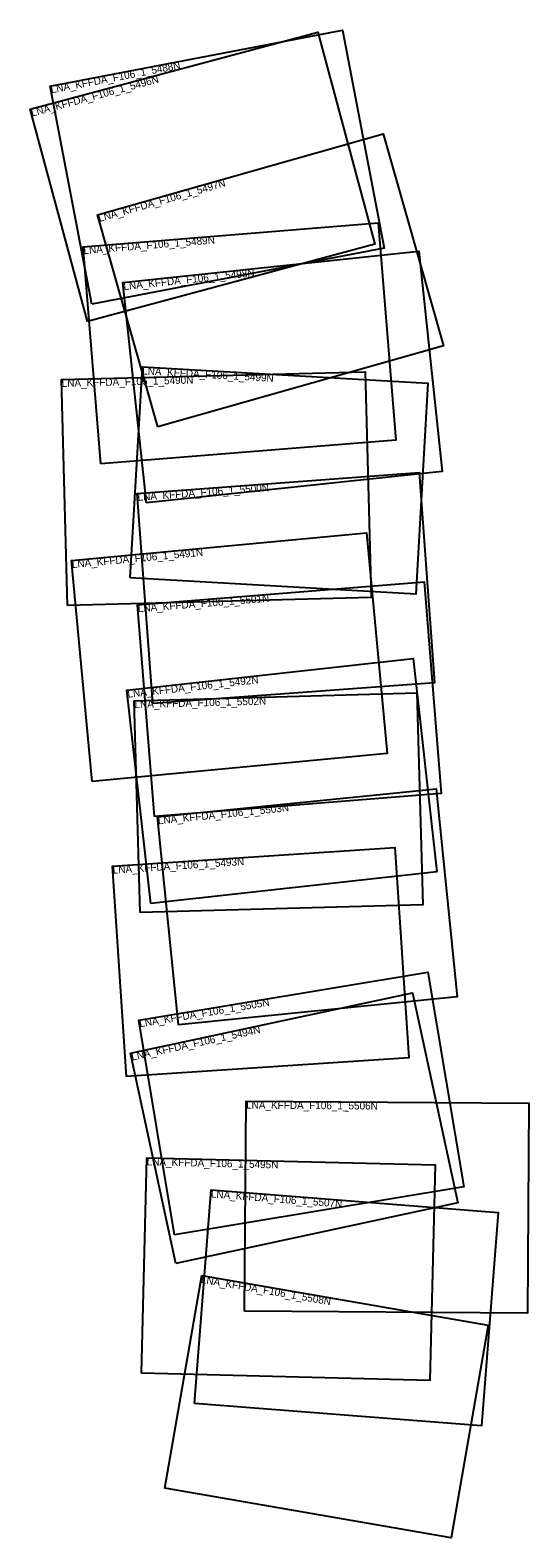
# Model space of a CAD drawing. Extents: x 679345 to 682694, y 275178 to 285319.
import ezdxf

# ---------------------------------------------------------------- set-up
doc = ezdxf.new("R2010")
doc.units = 0
doc.layers.add('Default', color=7, linetype='Continuous')

msp = doc.modelspace()

# ---------------------------------------------------------------- linework, layer by layer
at = {"layer": 'Default'}
for points in [[(679729, 283360), (679345, 284787), (681276, 285306), (681660, 283880)], [(679759, 283476), (679478, 284943), (681442, 285319), (681723, 283852)], [(680201, 282651), (679797, 284077), (681716, 284621), (682120, 283195)], [(679819, 282402), (679701, 283863), (681683, 284023), (681801, 282562)], [(680126, 282140), (679968, 283621), (681955, 283832), (682112, 282351)], [(680017, 281635), (680099, 283054), (682016, 282944), (681934, 281525)], [(679596, 281449), (679556, 282969), (681595, 283022), (681634, 281502)], [(680169, 280789), (680064, 282203), (681957, 282343), (682061, 280929)], [(679762, 280266), (679622, 281751), (681604, 281937), (681743, 280453)], [(680180, 280030), (680066, 281454), (681992, 281608), (682106, 280184)], [(680155, 279444), (679995, 280879), (681917, 281092), (682076, 279657)], [(680083, 279385), (680044, 280809), (681942, 280861), (681981, 279436)], [(680341, 278629), (680200, 280027), (682072, 280216), (682213, 278818)], [(679991, 278281), (679897, 279695), (681793, 279821), (681887, 278407)], [(680315, 277217), (680074, 278661), (682016, 278984), (682257, 277540)], [(680324, 277024), (680019, 278437), (681912, 278845), (682217, 277432)], [(680785, 276703), (680795, 278115), (682694, 278102), (682684, 276689)], [(680093, 276285), (680129, 277734), (682065, 277686), (682029, 276237)], [(680449, 276081), (680561, 277518), (682488, 277367), (682376, 275931)], [(680249, 275512), (680497, 276943), (682422, 276609), (682173, 275178)]]:
    msp.add_lwpolyline(points, close=True, dxfattribs=at)

# ---------------------------------------------------------------- texts
for s, rotation, p in [('LNA_KFFDA_F106_1_5488N', 10.8483, (679488, 284894)), ('LNA_KFFDA_F106_1_5496N', 15.0622, (679358, 284738)), ('LNA_KFFDA_F106_1_5497N', 15.8266, (679810, 284029)), ('LNA_KFFDA_F106_1_5489N', 4.6189, (679705, 283813)), ('LNA_KFFDA_F106_1_5498N', 6.0713, (679974, 283571)), ('LNA_KFFDA_F106_1_5499N', 356.7025, (680096, 283004)), ('LNA_KFFDA_F106_1_5490N', 1.4924, (679557, 282919)), ('LNA_KFFDA_F106_1_5500N', 4.2361, (680068, 282153)), ('LNA_KFFDA_F106_1_5491N', 5.3777, (679627, 281701)), ('LNA_KFFDA_F106_1_5501N', 4.5816, (680070, 281404)), ('LNA_KFFDA_F106_1_5492N', 6.3311, (680001, 280829)), ('LNA_KFFDA_F106_1_5502N', 1.5579, (680046, 280759)), ('LNA_KFFDA_F106_1_5503N', 5.7552, (680205, 279977)), ('LNA_KFFDA_F106_1_5493N', 3.798, (679901, 279645)), ('LNA_KFFDA_F106_1_5505N', 9.4548, (680082, 278612)), ('LNA_KFFDA_F106_1_5494N', 12.1631, (680030, 278388)), ('LNA_KFFDA_F106_1_5506N', 359.5809, (680795, 278065)), ('LNA_KFFDA_F106_1_5495N', 358.5878, (680127, 277684)), ('LNA_KFFDA_F106_1_5507N', 355.5282, (680557, 277468)), ('LNA_KFFDA_F106_1_5508N', 350.1463, (680489, 276894))]:
    msp.add_text(s, height=50, rotation=rotation, dxfattribs=at).set_placement(p)

doc.saveas('drawing.dxf')
